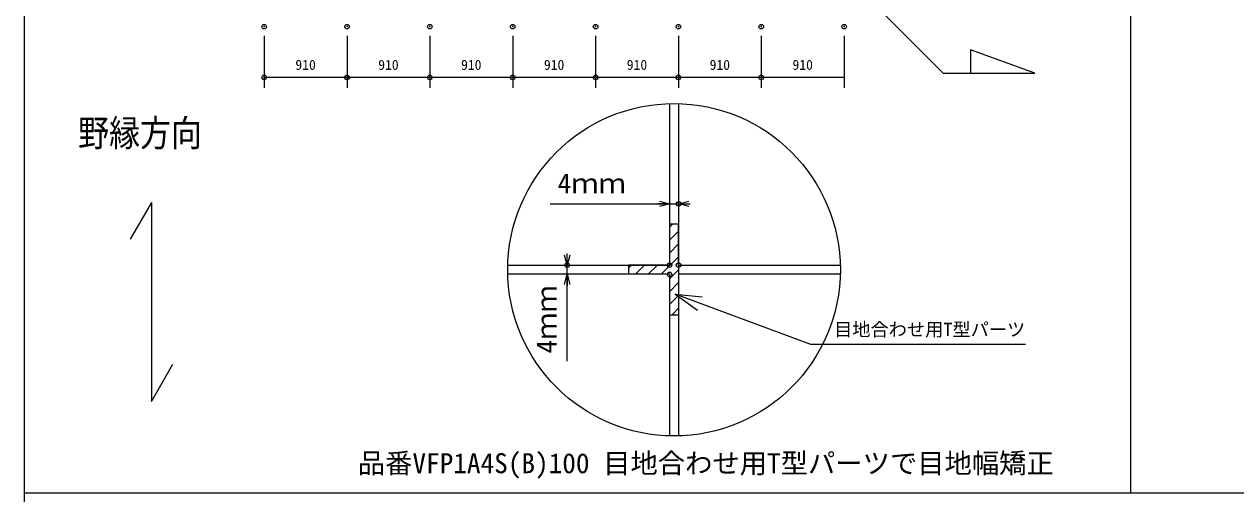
# Model space of a CAD drawing. Units: millimetres, scale not verified. Extents: x -869 to 897, y -284 to 297.
# Drawn here: x -869.1 to -602.9, y -5.2 to 98 of the extents above; entities that cross this region are included whole.
import ezdxf
from ezdxf.enums import TextEntityAlignment as Align

# ---------------------------------------------------------------- set-up
doc = ezdxf.new("R2010")
doc.units = ezdxf.units.MM
doc.header["$LTSCALE"] = 2
doc.header["$PDMODE"] = 32
doc.header["$PDSIZE"] = 1
doc.layers.add('0-0_0', color=7, linetype='Continuous', lineweight=18)
doc.layers.add('1-D_S_図枠', color=7, linetype='Continuous', lineweight=18)
doc.layers.add('0-6_DEFPOINTS', color=7, linetype='Continuous')
doc.styles.add('ＭＳ ゴシック', font='')
doc.styles.get('ＭＳ ゴシック').set_extended_font_data('MS Gothic')

# ---------------------------------------------------------------- blocks, each defined once
blk = doc.blocks.new('_OPEN30')
at = {"layer": '0-0_0'}
blk.add_line((0, 0), (-1, 0), dxfattribs=at)
blk.add_lwpolyline([(-1, 0.2679), (0, 0), (-1, -0.2679)], dxfattribs=at)
blk = doc.blocks.new('D6')
at = {"layer": '0-0_0'}
for p, q in [((6370.17, 1353.103), (6372.17, 1353.103)), ((6372.17, 1353.103), (6374.71, 1353.103))]:
    blk.add_line(p, q, dxfattribs=at)
blk.add_lwpolyline([(6343.92, 1353.103), (6370.17, 1353.103), (6367.63, 1353.103)], dxfattribs=at)
at = {"layer": '0-6_DEFPOINTS'}
for p in [(6372.17, 1353.103), (6370.17, 1339.626), (6372.17, 1339.626)]:
    blk.add_point(p, dxfattribs=at)
at = {"layer": '0-0_0', "xscale": 2.216, "yscale": 2.216}
blk.add_blockref('_OPEN30', (6370.17, 1353.103), dxfattribs=at)
at = {"layer": '0-0_0', "xscale": 2.216, "yscale": 2.216, "rotation": 180}
blk.add_blockref('_OPEN30', (6372.17, 1353.103), dxfattribs=at)
at = {"layer": '0-0_0', "style": 'ＭＳ ゴシック'}
blk.add_text('4ｍｍ', height=4.399, dxfattribs=at).set_placement((6345.6, 1354.103), align=Align.BOTTOM_LEFT)
blk = doc.blocks.new('D5')
at = {"layer": '0-0_0'}
for p, q in [((6347.693, 1339.626), (6347.693, 1342.166)), ((6347.693, 1337.626), (6347.693, 1339.626))]:
    blk.add_line(p, q, dxfattribs=at)
blk.add_lwpolyline([(6347.693, 1318.549), (6347.693, 1337.626), (6347.693, 1335.086)], dxfattribs=at)
at = {"layer": '0-6_DEFPOINTS'}
for p in [(6347.693, 1339.626), (6370.17, 1339.626), (6370.17, 1337.626)]:
    blk.add_point(p, dxfattribs=at)
at = {"layer": '0-0_0', "xscale": 2.216, "yscale": 2.216}
for p, rotation in [((6347.693, 1339.626), 270), ((6347.693, 1337.626), 90)]:
    blk.add_blockref('_OPEN30', p, dxfattribs=dict(at, rotation=rotation))
at = {"layer": '0-0_0', "style": 'ＭＳ ゴシック'}
blk.add_text('4ｍｍ', height=4.399, rotation=90, dxfattribs=at).set_placement((6346.693, 1320.229), align=Align.BOTTOM_LEFT)
blk = doc.blocks.new('_DOTSMALL')
at = {"layer": '0-0_0'}
blk.add_line((0.062, 0), (-0.062, 0), dxfattribs=at)
blk.add_circle((0, 0), 0.0625, dxfattribs=at)
blk = doc.blocks.new('D29')
at = {"layer": '0-0_0'}
for p, q in [((6281.132, 1390.07), (6281.132, 1378.62)), ((6299.332, 1390.07), (6299.332, 1378.62)), ((6299.332, 1380.906), (6281.132, 1380.906))]:
    blk.add_line(p, q, dxfattribs=at)
at = {"layer": '0-6_DEFPOINTS'}
for p in [(6281.132, 1392.07), (6299.332, 1392.07), (6281.132, 1380.906)]:
    blk.add_point(p, dxfattribs=at)
at = {"layer": '0-0_0', "xscale": 1.856, "yscale": 1.856, "rotation": 180}
blk.add_blockref('_DOTSMALL', (6281.132, 1380.906), dxfattribs=at)
at = {"layer": '0-0_0', "xscale": 1.856, "yscale": 1.856}
blk.add_blockref('_DOTSMALL', (6299.332, 1380.906), dxfattribs=at)
at = {"layer": '0-0_0', "style": 'ＭＳ ゴシック'}
blk.add_text('910', height=2.199, dxfattribs=at).set_placement((6287.982, 1381.906), align=Align.BOTTOM_LEFT)
blk = doc.blocks.new('D30')
at = {"layer": '0-0_0'}
for p, q in [((6299.332, 1390.07), (6299.332, 1378.62)), ((6317.532, 1390.07), (6317.532, 1378.62)), ((6317.532, 1380.906), (6299.332, 1380.906))]:
    blk.add_line(p, q, dxfattribs=at)
at = {"layer": '0-6_DEFPOINTS'}
for p in [(6299.332, 1392.07), (6317.532, 1392.07), (6299.332, 1380.906)]:
    blk.add_point(p, dxfattribs=at)
at = {"layer": '0-0_0', "xscale": 1.856, "yscale": 1.856, "rotation": 180}
blk.add_blockref('_DOTSMALL', (6299.332, 1380.906), dxfattribs=at)
at = {"layer": '0-0_0', "xscale": 1.856, "yscale": 1.856}
blk.add_blockref('_DOTSMALL', (6317.532, 1380.906), dxfattribs=at)
at = {"layer": '0-0_0', "style": 'ＭＳ ゴシック'}
blk.add_text('910', height=2.199, dxfattribs=at).set_placement((6306.182, 1381.906), align=Align.BOTTOM_LEFT)
blk = doc.blocks.new('D31')
at = {"layer": '0-0_0'}
for p, q in [((6317.532, 1390.07), (6317.532, 1378.62)), ((6335.732, 1390.07), (6335.732, 1378.62)), ((6335.732, 1380.906), (6317.532, 1380.906))]:
    blk.add_line(p, q, dxfattribs=at)
at = {"layer": '0-6_DEFPOINTS'}
for p in [(6317.532, 1392.07), (6335.732, 1392.07), (6317.532, 1380.906)]:
    blk.add_point(p, dxfattribs=at)
at = {"layer": '0-0_0', "xscale": 1.856, "yscale": 1.856, "rotation": 180}
blk.add_blockref('_DOTSMALL', (6317.532, 1380.906), dxfattribs=at)
at = {"layer": '0-0_0', "xscale": 1.856, "yscale": 1.856}
blk.add_blockref('_DOTSMALL', (6335.732, 1380.906), dxfattribs=at)
at = {"layer": '0-0_0', "style": 'ＭＳ ゴシック'}
blk.add_text('910', height=2.199, dxfattribs=at).set_placement((6324.382, 1381.906), align=Align.BOTTOM_LEFT)
blk = doc.blocks.new('D32')
at = {"layer": '0-0_0'}
for p, q in [((6335.732, 1390.07), (6335.732, 1378.62)), ((6353.932, 1390.07), (6353.932, 1378.62)), ((6353.932, 1380.906), (6335.732, 1380.906))]:
    blk.add_line(p, q, dxfattribs=at)
at = {"layer": '0-6_DEFPOINTS'}
for p in [(6335.732, 1392.07), (6353.932, 1392.07), (6335.732, 1380.906)]:
    blk.add_point(p, dxfattribs=at)
at = {"layer": '0-0_0', "xscale": 1.856, "yscale": 1.856, "rotation": 180}
blk.add_blockref('_DOTSMALL', (6335.732, 1380.906), dxfattribs=at)
at = {"layer": '0-0_0', "xscale": 1.856, "yscale": 1.856}
blk.add_blockref('_DOTSMALL', (6353.932, 1380.906), dxfattribs=at)
at = {"layer": '0-0_0', "style": 'ＭＳ ゴシック'}
blk.add_text('910', height=2.199, dxfattribs=at).set_placement((6342.582, 1381.906), align=Align.BOTTOM_LEFT)
blk = doc.blocks.new('D33')
at = {"layer": '0-0_0'}
for p, q in [((6353.932, 1390.07), (6353.932, 1378.62)), ((6372.132, 1390.07), (6372.132, 1378.62)), ((6372.132, 1380.906), (6353.932, 1380.906))]:
    blk.add_line(p, q, dxfattribs=at)
at = {"layer": '0-6_DEFPOINTS'}
for p in [(6353.932, 1392.07), (6372.132, 1392.07), (6353.932, 1380.906)]:
    blk.add_point(p, dxfattribs=at)
at = {"layer": '0-0_0', "xscale": 1.856, "yscale": 1.856, "rotation": 180}
blk.add_blockref('_DOTSMALL', (6353.932, 1380.906), dxfattribs=at)
at = {"layer": '0-0_0', "xscale": 1.856, "yscale": 1.856}
blk.add_blockref('_DOTSMALL', (6372.132, 1380.906), dxfattribs=at)
at = {"layer": '0-0_0', "style": 'ＭＳ ゴシック'}
blk.add_text('910', height=2.199, dxfattribs=at).set_placement((6360.782, 1381.906), align=Align.BOTTOM_LEFT)
blk = doc.blocks.new('D34')
at = {"layer": '0-0_0'}
for p, q in [((6372.132, 1390.07), (6372.132, 1378.62)), ((6390.332, 1390.07), (6390.332, 1378.62)), ((6390.332, 1380.906), (6372.132, 1380.906))]:
    blk.add_line(p, q, dxfattribs=at)
at = {"layer": '0-6_DEFPOINTS'}
for p in [(6372.132, 1392.07), (6390.332, 1392.07), (6372.132, 1380.906)]:
    blk.add_point(p, dxfattribs=at)
at = {"layer": '0-0_0', "xscale": 1.856, "yscale": 1.856, "rotation": 180}
blk.add_blockref('_DOTSMALL', (6372.132, 1380.906), dxfattribs=at)
at = {"layer": '0-0_0', "xscale": 1.856, "yscale": 1.856}
blk.add_blockref('_DOTSMALL', (6390.332, 1380.906), dxfattribs=at)
at = {"layer": '0-0_0', "style": 'ＭＳ ゴシック'}
blk.add_text('910', height=2.199, dxfattribs=at).set_placement((6378.982, 1381.906), align=Align.BOTTOM_LEFT)
blk = doc.blocks.new('D35')
at = {"layer": '0-0_0'}
for p, q in [((6390.332, 1390.07), (6390.332, 1378.62)), ((6408.532, 1390.07), (6408.532, 1378.62)), ((6408.532, 1380.906), (6390.332, 1380.906))]:
    blk.add_line(p, q, dxfattribs=at)
at = {"layer": '0-6_DEFPOINTS'}
for p in [(6390.332, 1392.07), (6408.532, 1392.07), (6390.332, 1380.906)]:
    blk.add_point(p, dxfattribs=at)
at = {"layer": '0-0_0', "xscale": 1.856, "yscale": 1.856, "rotation": 180}
blk.add_blockref('_DOTSMALL', (6390.332, 1380.906), dxfattribs=at)
at = {"layer": '0-0_0', "xscale": 1.856, "yscale": 1.856}
blk.add_blockref('_DOTSMALL', (6408.532, 1380.906), dxfattribs=at)
at = {"layer": '0-0_0', "style": 'ＭＳ ゴシック'}
blk.add_text('910', height=2.199, dxfattribs=at).set_placement((6397.182, 1381.906), align=Align.BOTTOM_LEFT)

msp = doc.modelspace()

# ---------------------------------------------------------------- linework, layer by layer
at = {"layer": '0-0_0', "color": 3}
for p, q in [((-667.193, 87.225), (-840.173, 260.205)), ((-647.085, 87.225), (-661.18, 92.355)), ((-661.18, 92.355), (-661.18, 87.225)), ((-667.193, 87.225), (-647.085, 87.225)), ((-727.329, 80.516), (-727.329, 44.996)), ((-725.329, 80.516), (-725.329, 44.996)), ((-841.142, 58.789), (-845.789, 50.74)), ((-725.329, 53.996), (-727.329, 53.996)), ((-725.329, 44.996), (-725.329, 53.996)), ((-762.849, 44.996), (-727.329, 44.996)), ((-727.329, 42.996), (-762.849, 42.996)), ((-736.329, 44.996), (-736.329, 42.996)), ((-727.329, 44.996), (-736.329, 44.996)), ((-727.329, 42.996), (-727.329, 7.475)), ((-725.329, 44.996), (-725.329, 42.996)), ((-725.329, 44.996), (-689.809, 44.996)), ((-725.329, 42.996), (-725.329, 33.996)), ((-725.329, 33.996), (-727.329, 33.996))]:
    msp.add_line(p, q, dxfattribs=at)
at = {"layer": '0-0_0'}
for p, q in [((-727.329, 53.317), (-726.65, 53.996)), ((-727.329, 53.317), (-726.65, 53.996)), ((-727.329, 50.488), (-725.329, 52.488)), ((-727.329, 47.66), (-725.329, 49.66)), ((-729.165, 42.996), (-725.329, 46.831)), ((-729.165, 42.996), (-725.329, 46.831)), ((-736.329, 44.317), (-735.65, 44.996)), ((-736.329, 44.317), (-735.65, 44.996)), ((-734.822, 42.996), (-732.822, 44.996)), ((-731.993, 42.996), (-729.993, 44.996)), ((-727.329, 42.003), (-725.329, 44.003)), ((-727.329, 39.175), (-725.329, 41.175)), ((-727.329, 36.346), (-725.329, 38.346)), ((-727.329, 36.346), (-725.329, 38.346)), ((-727.329, 36.346), (-725.329, 38.346)), ((-727.329, 36.346), (-725.329, 38.346)), ((-726.094, 38.604), (-721.202, 35.13)), ((-726.851, 33.996), (-725.329, 35.518)), ((-649.105, 27.538), (-696.309, 27.538))]:
    msp.add_line(p, q, dxfattribs=at)
at = {"layer": '0-0_0', "color": 3}
for points in [[(-841.142, 58.789), (-841.142, 15.058), (-836.407, 23.259)], [(-689.809, 42.996), (-725.329, 42.996), (-725.329, 7.475)]]:
    msp.add_lwpolyline(points, dxfattribs=at)
at = {"layer": '0-0_0'}
msp.add_lwpolyline([(-696.309, 27.538), (-726.094, 38.604), (-720.121, 38.042)], dxfattribs=at)
at = {"layer": '0-0_0', "color": 3}
msp.add_circle((-726.329, 43.996), 36.534, dxfattribs=at)
at = {"layer": '1-D_S_図枠'}
for p, q in [((-869.079, 282.9), (-869.079, -284.27)), ((-625.959, -5), (-625.959, 282.9)), ((-625.959, -5), (-625.959, 282.9)), ((-869.079, -5), (-214.519, -5))]:
    msp.add_line(p, q, dxfattribs=at)

# ---------------------------------------------------------------- block references
at = {"layer": '0-0_0'}
for name in ['D29', 'D30', 'D31', 'D32', 'D33', 'D34', 'D35', 'D6', 'D5']:
    msp.add_blockref(name, (-7097.5, -1294.63), dxfattribs=at)

# ---------------------------------------------------------------- texts
at = {"layer": '0-0_0', "style": 'ＭＳ ゴシック', "width": 0.85}
msp.add_text('野縁方向', height=5.865, dxfattribs=at).set_placement((-857.239, 69.356), align=Align.BOTTOM_LEFT)
at = {"layer": '0-0_0', "style": 'ＭＳ ゴシック'}
msp.add_text('目地合わせ用T型パーツ', height=2.933, dxfattribs=at).set_placement((-691.174, 28.532), align=Align.BOTTOM_LEFT)
at = {"layer": '1-D_S_図枠', "style": 'ＭＳ ゴシック'}
msp.add_text('品番VFP1A4S(B)100 目地合わせ用T型パーツで目地幅矯正', height=4.399, dxfattribs=at).set_placement((-795.799, -2.045), align=Align.BOTTOM_LEFT)

doc.saveas('drawing.dxf')
